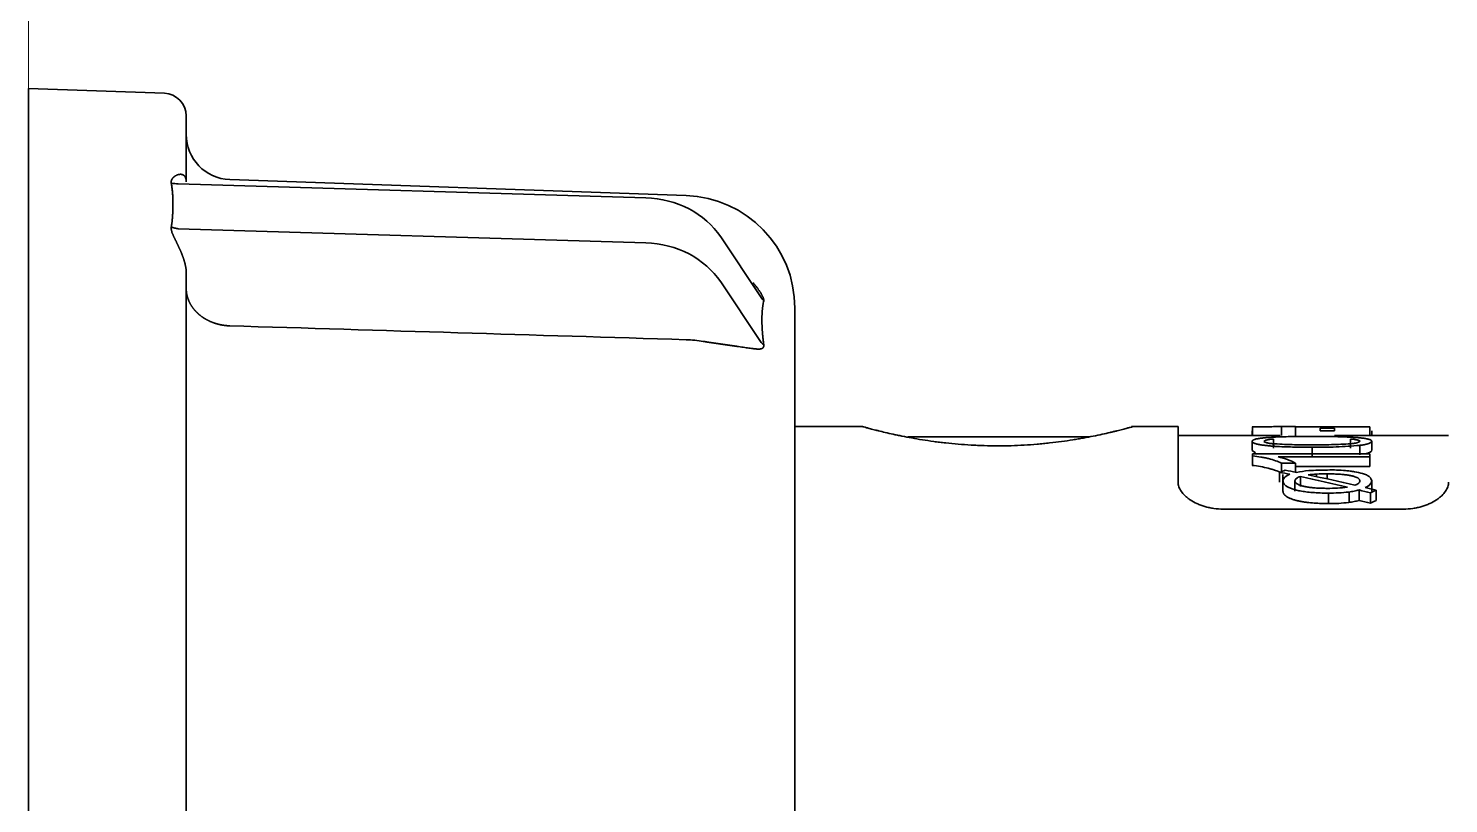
# Model space of a CAD drawing. Extents: x 6569 to 10251, y -294 to 3435.
# Drawn here: x 9252.76 to 9284.26, y 1294.61 to 1311.81 of the extents above; entities that cross this region are included whole.
import ezdxf

# ---------------------------------------------------------------- set-up
doc = ezdxf.new("R2010")
doc.units = 0
doc.header["$LTSCALE"] = 5
doc.layers.get('0').update_dxf_attribs({"linetype": 'CONTINUOUS', "lineweight": 0})
doc.layers.add('1', color=7, linetype='CONTINUOUS', true_color=0xffffff)

msp = doc.modelspace()

# ---------------------------------------------------------------- linework, layer by layer
at = {"color": 4}
msp.add_line((9252.764, 1242.226), (9252.764, 1342.226), dxfattribs=at)
at = {"layer": '1', "color": 7, "linetype": 'Continuous', "lineweight": 35}
for p, q in [((9252.764, 1310.476), (9252.764, 1273.976)), ((9255.782, 1310.371), (9252.764, 1310.476)), ((9256.264, 1309.871), (9256.264, 1308.409)), ((9266.456, 1308.052), (9256.086, 1308.366)), ((9267.352, 1308.104), (9257.229, 1308.457)), ((9256.086, 1307.366), (9266.456, 1307.052)), ((9268.119, 1307.187), (9269.002, 1305.862)), ((9256.264, 1306.409), (9256.264, 1294.226)), ((9269.002, 1304.862), (9268.119, 1306.187)), ((9269.764, 1278.847), (9269.764, 1305.606)), ((9271.264, 1302.976), (9269.764, 1302.976)), ((9278.264, 1302.976), (9277.23, 1302.976)), ((9278.264, 1301.743), (9278.264, 1302.976)), ((9279.907, 1302.776), (9279.907, 1302.882)), ((9279.917, 1302.969), (9279.917, 1302.769)), ((9280.558, 1302.976), (9280.525, 1302.976)), ((9280.558, 1302.976), (9280.868, 1302.976)), ((9280.558, 1302.776), (9280.558, 1302.976)), ((9280.868, 1302.976), (9280.868, 1302.776)), ((9280.868, 1302.971), (9282.517, 1302.971)), ((9281.415, 1302.881), (9281.415, 1302.94)), ((9281.736, 1302.94), (9281.415, 1302.94)), ((9281.415, 1302.881), (9281.736, 1302.881)), ((9281.736, 1302.94), (9281.736, 1302.881)), ((9282.517, 1302.776), (9282.517, 1302.971)), ((9282.56, 1302.776), (9282.56, 1302.881)), ((9272.267, 1302.746), (9272.365, 1302.746)), ((9272.365, 1302.746), (9272.532, 1302.746)), ((9273.594, 1302.746), (9272.532, 1302.746)), ((9273.594, 1302.746), (9273.63, 1302.746)), ((9273.635, 1302.746), (9273.801, 1302.746)), ((9274.046, 1302.746), (9273.801, 1302.746)), ((9274.173, 1302.746), (9274.046, 1302.746)), ((9276.291, 1302.746), (9274.173, 1302.746)), ((9274.63, 1302.746), (9274.766, 1302.746)), ((9280.528, 1302.776), (9278.264, 1302.776)), ((9279.907, 1302.444), (9279.907, 1302.65)), ((9284.264, 1302.776), (9281.736, 1302.776)), ((9282.56, 1302.444), (9282.56, 1302.65)), ((9282.56, 1302.65), (9282.56, 1302.65)), ((9279.907, 1302.444), (9279.981, 1302.392)), ((9279.917, 1302.327), (9279.917, 1302.369)), ((9282.517, 1302.369), (9279.917, 1302.369)), ((9279.917, 1302.327), (9279.917, 1302.115)), ((9280.484, 1302.305), (9282.517, 1302.305)), ((9282.517, 1302.369), (9282.517, 1302.305)), ((9282.517, 1302.091), (9282.517, 1302.305)), ((9280.517, 1301.743), (9280.517, 1301.964)), ((9280.558, 1301.979), (9280.558, 1302.164)), ((9280.558, 1302.164), (9280.868, 1302.164)), ((9280.591, 1301.913), (9280.591, 1301.544)), ((9280.868, 1302.164), (9280.868, 1301.963)), ((9282.517, 1302.091), (9280.868, 1302.091)), ((9281.336, 1301.867), (9281.336, 1301.922)), ((9281.573, 1301.815), (9281.573, 1301.927)), ((9280.854, 1301.547), (9280.854, 1301.773)), ((9280.978, 1301.645), (9280.978, 1301.869)), ((9282.559, 1301.546), (9282.559, 1301.771)), ((9282.062, 1301.292), (9282.062, 1301.524)), ((9282.281, 1301.34), (9282.281, 1301.57)), ((9282.529, 1301.276), (9282.529, 1301.509)), ((9282.656, 1301.333), (9282.656, 1301.564)), ((9283.264, 1301.146), (9279.264, 1301.146))]:
    msp.add_line(p, q, dxfattribs=at)
for centre, radius, start, end in [((9255.764, 1309.871), 0.5, 0, 88), ((9257.264, 1309.457), 1, 180, 268), ((9267.264, 1305.606), 2.5, 0, 88)]:
    msp.add_arc(centre, radius, start, end, dxfattribs=at)
for centre, major_axis, ratio, start_param, end_param in [((9266.387, 1306.321), (-2, 0), 0.866025, 3.665191, 4.677482), ((9266.387, 1305.321), (-2, 0), 0.866025, 3.665191, 4.677482), ((9269.435, 1306.078), (0.483, -0.129), 0.931738, 3.900953, 4.142077), ((9269.435, 1305.078), (-0.495, -0.073), 0.76974, 0.402396, 0.643528), ((9285.738, 1278.929), (0, -23.965), 0.789352, 3.414324, 3.421183), ((9271.507, 1248.536), (0, -54.318), 0.919971, 2.955665, 2.960294), ((9271.942, 1249.843), (0, -53.022), 0.916835, 2.956523, 2.961663), ((9270.301, 1292.226), (24.94, 0), 0.431034, 1.074081, 1.120698), ((9269.988, 1292.226), (24.862, 0), 0.432381, 1.065685, 1.112904), ((9272.758, 1253.737), (0, -49.025), 0.918752, 2.92005, 2.925498), ((9272.593, 1254.781), (0, -47.964), 0.918002, 2.913972, 2.919743), ((9272.693, 1256.178), (0, -46.354), 0.918002, 2.908335, 2.914314), ((9288.611, 1279.816), (0, -22.986), 0.8, 3.471375, 3.478674), ((9288.567, 1280.279), (0, -22.312), 0.8, 3.479125, 3.486665)]:
    msp.add_ellipse(centre, major_axis=major_axis, ratio=ratio, start_param=start_param, end_param=end_param, dxfattribs=at)
for points, knots in [([(9255.934, 1308.379), (9255.934, 1308.381), (9255.933, 1308.384), (9255.933, 1308.389), (9255.932, 1308.394), (9255.932, 1308.399), (9255.932, 1308.405), (9255.932, 1308.41), (9255.933, 1308.415), (9255.933, 1308.42), (9255.934, 1308.425), (9255.935, 1308.43), (9255.936, 1308.435), (9255.938, 1308.439), (9255.94, 1308.444), (9255.941, 1308.449), (9255.944, 1308.454), (9255.946, 1308.459), (9255.948, 1308.464), (9255.951, 1308.468), (9255.954, 1308.473), (9255.957, 1308.478), (9255.96, 1308.482), (9255.964, 1308.487), (9255.967, 1308.491), (9255.971, 1308.496), (9255.975, 1308.5), (9255.979, 1308.504), (9255.984, 1308.509), (9255.988, 1308.513), (9255.993, 1308.517), (9255.998, 1308.521), (9256.005, 1308.526), (9256.015, 1308.533), (9256.027, 1308.54), (9256.039, 1308.547), (9256.051, 1308.553), (9256.063, 1308.559), (9256.075, 1308.563), (9256.088, 1308.567), (9256.1, 1308.57), (9256.112, 1308.572), (9256.12, 1308.573), (9256.124, 1308.573)], [0, 0, 0, 0, 0.014415, 0.028974, 0.043684, 0.058552, 0.073582, 0.088781, 0.104153, 0.119705, 0.135442, 0.151367, 0.167487, 0.183805, 0.200326, 0.217054, 0.233993, 0.251147, 0.26852, 0.286115, 0.303937, 0.321987, 0.34027, 0.358788, 0.377544, 0.396541, 0.415783, 0.43527, 0.455006, 0.474994, 0.495235, 0.515732, 0.536486, 0.583905, 0.631062, 0.677966, 0.724625, 0.77105, 0.81725, 0.863235, 0.909015, 0.9546, 1, 1, 1, 1]), ([(9256.124, 1308.573), (9256.126, 1308.574), (9256.131, 1308.574), (9256.137, 1308.574), (9256.144, 1308.574), (9256.15, 1308.573), (9256.156, 1308.573), (9256.162, 1308.572), (9256.168, 1308.57), (9256.174, 1308.569), (9256.179, 1308.567), (9256.185, 1308.565), (9256.19, 1308.563), (9256.195, 1308.561), (9256.2, 1308.558), (9256.204, 1308.555), (9256.209, 1308.552), (9256.213, 1308.548), (9256.217, 1308.545), (9256.221, 1308.541), (9256.225, 1308.537), (9256.229, 1308.533), (9256.232, 1308.528), (9256.235, 1308.524), (9256.238, 1308.519), (9256.241, 1308.514), (9256.244, 1308.508), (9256.247, 1308.503), (9256.249, 1308.497), (9256.251, 1308.492), (9256.253, 1308.486), (9256.255, 1308.48), (9256.257, 1308.473), (9256.259, 1308.467), (9256.26, 1308.46), (9256.261, 1308.454), (9256.262, 1308.447), (9256.263, 1308.44), (9256.263, 1308.433), (9256.264, 1308.425), (9256.264, 1308.418), (9256.264, 1308.413), (9256.264, 1308.41)], [0, 0, 0, 0, 0.035017, 0.069445, 0.103286, 0.136544, 0.169222, 0.201326, 0.232858, 0.263824, 0.294227, 0.324074, 0.353368, 0.382116, 0.410323, 0.437995, 0.465138, 0.49176, 0.517866, 0.543465, 0.568565, 0.593173, 0.617299, 0.640952, 0.664141, 0.686877, 0.70917, 0.731033, 0.752477, 0.773516, 0.794162, 0.81443, 0.834335, 0.853892, 0.873119, 0.892032, 0.91065, 0.928992, 0.947077, 0.964925, 0.982559, 1, 1, 1, 1]), ([(9255.934, 1307.404), (9255.935, 1307.412), (9255.938, 1307.428), (9255.941, 1307.453), (9255.945, 1307.477), (9255.948, 1307.502), (9255.951, 1307.527), (9255.954, 1307.552), (9255.956, 1307.578), (9255.958, 1307.603), (9255.961, 1307.629), (9255.962, 1307.656), (9255.964, 1307.682), (9255.966, 1307.709), (9255.967, 1307.736), (9255.968, 1307.763), (9255.969, 1307.79), (9255.97, 1307.818), (9255.97, 1307.845), (9255.97, 1307.873), (9255.971, 1307.908), (9255.97, 1307.95), (9255.969, 1307.997), (9255.968, 1308.043), (9255.966, 1308.089), (9255.963, 1308.133), (9255.96, 1308.176), (9255.956, 1308.219), (9255.951, 1308.26), (9255.946, 1308.301), (9255.941, 1308.34), (9255.936, 1308.366), (9255.934, 1308.379)], [0, 0, 0, 0, 0.023767, 0.047814, 0.07214, 0.096747, 0.121635, 0.146805, 0.172259, 0.197996, 0.224017, 0.250323, 0.276914, 0.303792, 0.330957, 0.358409, 0.38615, 0.414179, 0.442497, 0.471106, 0.500005, 0.549734, 0.598599, 0.646602, 0.693746, 0.740035, 0.785472, 0.83006, 0.873803, 0.916705, 0.958769, 1, 1, 1, 1]), ([(9256.124, 1306.909), (9256.122, 1306.914), (9256.117, 1306.924), (9256.111, 1306.938), (9256.104, 1306.953), (9256.097, 1306.968), (9256.09, 1306.982), (9256.083, 1306.997), (9256.077, 1307.011), (9256.07, 1307.025), (9256.063, 1307.039), (9256.056, 1307.053), (9256.049, 1307.067), (9256.043, 1307.081), (9256.036, 1307.095), (9256.029, 1307.108), (9256.023, 1307.122), (9256.016, 1307.135), (9256.009, 1307.149), (9256.002, 1307.164), (9255.993, 1307.182), (9255.984, 1307.201), (9255.976, 1307.219), (9255.968, 1307.237), (9255.961, 1307.254), (9255.955, 1307.27), (9255.949, 1307.286), (9255.945, 1307.302), (9255.941, 1307.316), (9255.937, 1307.33), (9255.935, 1307.344), (9255.933, 1307.357), (9255.932, 1307.37), (9255.932, 1307.382), (9255.932, 1307.393), (9255.933, 1307.401), (9255.934, 1307.404)], [0, 0, 0, 0, 0.025197, 0.05045, 0.075761, 0.101132, 0.126564, 0.15206, 0.17762, 0.203247, 0.228942, 0.254707, 0.280543, 0.306453, 0.332438, 0.3585, 0.384639, 0.410859, 0.437159, 0.463543, 0.503515, 0.542527, 0.580596, 0.617739, 0.653975, 0.689325, 0.72381, 0.757456, 0.790288, 0.822334, 0.853626, 0.884195, 0.914078, 0.943312, 0.971939, 1, 1, 1, 1]), ([(9256.264, 1306.41), (9256.264, 1306.413), (9256.264, 1306.417), (9256.264, 1306.424), (9256.264, 1306.431), (9256.263, 1306.439), (9256.263, 1306.446), (9256.262, 1306.454), (9256.262, 1306.461), (9256.261, 1306.469), (9256.26, 1306.477), (9256.259, 1306.485), (9256.258, 1306.494), (9256.256, 1306.502), (9256.255, 1306.51), (9256.253, 1306.519), (9256.252, 1306.528), (9256.25, 1306.536), (9256.248, 1306.545), (9256.246, 1306.554), (9256.244, 1306.564), (9256.242, 1306.573), (9256.24, 1306.582), (9256.238, 1306.592), (9256.235, 1306.601), (9256.233, 1306.611), (9256.23, 1306.621), (9256.227, 1306.631), (9256.224, 1306.641), (9256.221, 1306.651), (9256.218, 1306.661), (9256.215, 1306.672), (9256.212, 1306.682), (9256.208, 1306.693), (9256.205, 1306.703), (9256.201, 1306.714), (9256.197, 1306.725), (9256.194, 1306.736), (9256.19, 1306.747), (9256.186, 1306.758), (9256.181, 1306.769), (9256.177, 1306.78), (9256.173, 1306.791), (9256.168, 1306.803), (9256.164, 1306.814), (9256.159, 1306.826), (9256.154, 1306.837), (9256.15, 1306.849), (9256.145, 1306.861), (9256.14, 1306.873), (9256.135, 1306.885), (9256.129, 1306.897), (9256.126, 1306.905), (9256.124, 1306.909)], [0, 0, 0, 0, 0.013665, 0.027445, 0.041351, 0.055395, 0.069585, 0.083932, 0.098446, 0.113136, 0.12801, 0.143078, 0.158348, 0.173827, 0.189524, 0.205447, 0.221601, 0.237996, 0.254636, 0.271528, 0.288678, 0.306093, 0.323778, 0.341738, 0.359979, 0.378504, 0.39732, 0.416431, 0.43584, 0.455552, 0.475572, 0.495902, 0.516547, 0.53751, 0.558795, 0.580404, 0.602341, 0.624609, 0.64721, 0.670147, 0.693424, 0.717042, 0.741003, 0.765311, 0.789967, 0.814974, 0.840334, 0.866048, 0.892118, 0.918547, 0.945336, 0.972486, 1, 1, 1, 1]), ([(9257.229, 1305.212), (9257.227, 1305.212), (9257.221, 1305.212), (9257.213, 1305.213), (9257.205, 1305.213), (9257.197, 1305.213), (9257.189, 1305.214), (9257.181, 1305.214), (9257.172, 1305.215), (9257.164, 1305.216), (9257.156, 1305.216), (9257.147, 1305.217), (9257.139, 1305.218), (9257.13, 1305.219), (9257.122, 1305.22), (9257.113, 1305.221), (9257.104, 1305.222), (9257.096, 1305.224), (9257.087, 1305.225), (9257.078, 1305.226), (9257.069, 1305.228), (9257.06, 1305.229), (9257.051, 1305.231), (9257.043, 1305.233), (9257.034, 1305.234), (9257.025, 1305.236), (9257.015, 1305.238), (9257.006, 1305.24), (9256.997, 1305.242), (9256.988, 1305.244), (9256.979, 1305.247), (9256.97, 1305.249), (9256.961, 1305.251), (9256.951, 1305.254), (9256.942, 1305.257), (9256.933, 1305.259), (9256.923, 1305.262), (9256.914, 1305.265), (9256.905, 1305.268), (9256.895, 1305.271), (9256.886, 1305.274), (9256.877, 1305.277), (9256.867, 1305.281), (9256.858, 1305.284), (9256.848, 1305.288), (9256.839, 1305.292), (9256.83, 1305.295), (9256.82, 1305.299), (9256.811, 1305.303), (9256.801, 1305.307), (9256.792, 1305.311), (9256.782, 1305.316), (9256.773, 1305.32), (9256.764, 1305.325), (9256.754, 1305.329), (9256.745, 1305.334), (9256.735, 1305.339), (9256.726, 1305.344), (9256.717, 1305.349), (9256.708, 1305.354), (9256.698, 1305.359), (9256.689, 1305.365), (9256.68, 1305.37), (9256.671, 1305.376), (9256.661, 1305.381), (9256.652, 1305.387), (9256.643, 1305.393), (9256.634, 1305.399), (9256.625, 1305.405), (9256.616, 1305.412), (9256.607, 1305.418), (9256.598, 1305.425), (9256.59, 1305.431), (9256.581, 1305.438), (9256.572, 1305.445), (9256.563, 1305.452), (9256.555, 1305.459), (9256.546, 1305.466), (9256.538, 1305.474), (9256.529, 1305.481), (9256.521, 1305.489), (9256.513, 1305.497), (9256.505, 1305.505), (9256.497, 1305.512), (9256.489, 1305.521), (9256.481, 1305.529), (9256.473, 1305.537), (9256.465, 1305.546), (9256.458, 1305.554), (9256.45, 1305.563), (9256.443, 1305.572), (9256.435, 1305.58), (9256.428, 1305.589), (9256.421, 1305.599), (9256.414, 1305.608), (9256.407, 1305.617), (9256.401, 1305.627), (9256.394, 1305.636), (9256.387, 1305.646), (9256.381, 1305.656), (9256.375, 1305.666), (9256.369, 1305.676), (9256.363, 1305.686), (9256.357, 1305.696), (9256.351, 1305.707), (9256.346, 1305.717), (9256.341, 1305.728), (9256.335, 1305.738), (9256.33, 1305.749), (9256.325, 1305.76), (9256.321, 1305.771), (9256.316, 1305.782), (9256.312, 1305.793), (9256.307, 1305.805), (9256.303, 1305.816), (9256.3, 1305.828), (9256.296, 1305.839), (9256.292, 1305.851), (9256.289, 1305.862), (9256.286, 1305.874), (9256.283, 1305.886), (9256.28, 1305.898), (9256.278, 1305.91), (9256.276, 1305.922), (9256.273, 1305.935), (9256.272, 1305.947), (9256.27, 1305.959), (9256.268, 1305.972), (9256.267, 1305.984), (9256.266, 1305.997), (9256.265, 1306.009), (9256.265, 1306.022), (9256.264, 1306.035), (9256.264, 1306.043), (9256.264, 1306.048)], [0, 0, 0, 0, 0.005202, 0.01044, 0.015714, 0.021025, 0.026371, 0.031754, 0.037173, 0.042628, 0.048119, 0.053646, 0.05921, 0.06481, 0.070446, 0.076118, 0.081826, 0.087571, 0.093352, 0.099169, 0.105022, 0.110911, 0.116837, 0.122798, 0.128796, 0.134831, 0.140901, 0.147008, 0.15315, 0.159329, 0.165545, 0.171796, 0.178084, 0.184408, 0.190768, 0.197164, 0.203597, 0.210066, 0.216571, 0.223112, 0.22969, 0.236304, 0.242954, 0.24964, 0.256363, 0.263122, 0.269917, 0.276748, 0.283615, 0.290519, 0.297459, 0.304436, 0.311448, 0.318497, 0.325582, 0.332703, 0.339861, 0.347055, 0.354285, 0.361551, 0.368854, 0.376193, 0.383568, 0.39098, 0.398428, 0.405912, 0.413432, 0.420988, 0.428581, 0.43621, 0.443876, 0.451578, 0.459316, 0.46709, 0.474901, 0.482747, 0.490631, 0.49855, 0.506506, 0.514498, 0.522526, 0.530591, 0.538692, 0.546829, 0.555002, 0.563212, 0.571458, 0.579741, 0.58806, 0.596415, 0.604806, 0.613234, 0.621698, 0.630198, 0.638734, 0.647307, 0.655917, 0.664562, 0.673244, 0.681962, 0.690717, 0.699507, 0.708335, 0.717198, 0.726098, 0.735034, 0.744006, 0.753015, 0.76206, 0.771142, 0.78026, 0.789414, 0.798604, 0.807831, 0.817094, 0.826394, 0.835729, 0.845102, 0.85451, 0.863955, 0.873436, 0.882954, 0.892508, 0.902098, 0.911724, 0.921387, 0.931087, 0.940822, 0.950594, 0.960403, 0.970248, 0.980129, 0.990046, 1, 1, 1, 1]), ([(9268.834, 1306.169), (9268.834, 1306.169), (9268.841, 1306.161), (9268.854, 1306.146), (9268.873, 1306.124), (9268.891, 1306.103), (9268.908, 1306.082), (9268.925, 1306.061), (9268.94, 1306.041), (9268.954, 1306.021), (9268.968, 1306.002), (9268.981, 1305.984), (9268.992, 1305.966), (9269.003, 1305.949), (9269.014, 1305.932), (9269.023, 1305.916), (9269.031, 1305.901), (9269.039, 1305.886), (9269.046, 1305.872), (9269.053, 1305.858), (9269.058, 1305.846), (9269.061, 1305.838), (9269.063, 1305.834)], [0, 0, 0, 0, 0.000017, 0.067869, 0.133823, 0.197902, 0.260133, 0.320546, 0.37917, 0.436042, 0.491199, 0.544681, 0.596536, 0.646812, 0.695565, 0.742854, 0.788746, 0.833312, 0.876631, 0.918789, 0.959879, 1, 1, 1, 1]), ([(9269.063, 1305.713), (9269.062, 1305.709), (9269.06, 1305.699), (9269.058, 1305.685), (9269.056, 1305.67), (9269.054, 1305.656), (9269.052, 1305.641), (9269.05, 1305.626), (9269.048, 1305.611), (9269.046, 1305.595), (9269.045, 1305.579), (9269.043, 1305.564), (9269.042, 1305.548), (9269.04, 1305.532), (9269.039, 1305.515), (9269.038, 1305.499), (9269.037, 1305.482), (9269.037, 1305.465), (9269.036, 1305.448), (9269.035, 1305.431), (9269.035, 1305.414), (9269.034, 1305.396), (9269.034, 1305.378), (9269.034, 1305.361), (9269.034, 1305.342), (9269.034, 1305.324), (9269.034, 1305.306), (9269.034, 1305.287), (9269.035, 1305.269), (9269.035, 1305.25), (9269.036, 1305.231), (9269.037, 1305.211), (9269.037, 1305.192), (9269.038, 1305.172), (9269.039, 1305.153), (9269.04, 1305.133), (9269.042, 1305.113), (9269.043, 1305.092), (9269.045, 1305.072), (9269.046, 1305.051), (9269.048, 1305.031), (9269.05, 1305.01), (9269.052, 1304.989), (9269.054, 1304.968), (9269.056, 1304.946), (9269.058, 1304.925), (9269.06, 1304.903), (9269.062, 1304.888), (9269.063, 1304.881)], [0, 0, 0, 0, 0.021779, 0.043552, 0.06532, 0.087084, 0.108843, 0.130598, 0.152348, 0.174095, 0.195839, 0.217578, 0.239315, 0.261049, 0.28278, 0.304509, 0.326236, 0.347961, 0.369684, 0.391405, 0.413126, 0.434845, 0.456564, 0.478282, 0.5, 0.521718, 0.543437, 0.565155, 0.586875, 0.608595, 0.630317, 0.65204, 0.673765, 0.695491, 0.71722, 0.738951, 0.760685, 0.782422, 0.804162, 0.825905, 0.847652, 0.869403, 0.891157, 0.912916, 0.93468, 0.956448, 0.978221, 1, 1, 1, 1]), ([(9269.063, 1305.834), (9269.063, 1305.832), (9269.065, 1305.828), (9269.067, 1305.822), (9269.069, 1305.816), (9269.07, 1305.811), (9269.071, 1305.806), (9269.072, 1305.801), (9269.073, 1305.796), (9269.074, 1305.792), (9269.074, 1305.787), (9269.075, 1305.783), (9269.075, 1305.779), (9269.075, 1305.775), (9269.074, 1305.772), (9269.074, 1305.77), (9269.074, 1305.769)], [0, 0, 0, 0, 0.075792, 0.15062, 0.22455, 0.297652, 0.369999, 0.441664, 0.512725, 0.58326, 0.653348, 0.723072, 0.792515, 0.861761, 0.930894, 1, 1, 1, 1]), ([(9269.063, 1304.731), (9269.062, 1304.73), (9269.06, 1304.728), (9269.058, 1304.725), (9269.055, 1304.722), (9269.052, 1304.719), (9269.049, 1304.717), (9269.046, 1304.715), (9269.043, 1304.713), (9269.039, 1304.711), (9269.035, 1304.709), (9269.031, 1304.707), (9269.026, 1304.705), (9269.022, 1304.704), (9269.017, 1304.702), (9269.012, 1304.701), (9269.007, 1304.7), (9269.002, 1304.699), (9268.996, 1304.698), (9268.985, 1304.697), (9268.966, 1304.695), (9268.939, 1304.696), (9268.908, 1304.698), (9268.873, 1304.701), (9268.829, 1304.706), (9268.777, 1304.713), (9268.717, 1304.722), (9268.653, 1304.731), (9268.587, 1304.741), (9268.529, 1304.749), (9268.483, 1304.756), (9268.45, 1304.761), (9268.416, 1304.766), (9268.382, 1304.77), (9268.348, 1304.775), (9268.314, 1304.78), (9268.28, 1304.785), (9268.246, 1304.789), (9268.212, 1304.794), (9268.178, 1304.799), (9268.143, 1304.804), (9268.109, 1304.809), (9268.075, 1304.814), (9268.04, 1304.819), (9268.006, 1304.824), (9267.972, 1304.829), (9267.938, 1304.834), (9267.903, 1304.839), (9267.869, 1304.844), (9267.835, 1304.85), (9267.801, 1304.855), (9267.767, 1304.861), (9267.745, 1304.865), (9267.733, 1304.866)], [0, 0, 0, 0, 0.005233, 0.010545, 0.015937, 0.021415, 0.02698, 0.032638, 0.03839, 0.044241, 0.050192, 0.056246, 0.062406, 0.068674, 0.075053, 0.081545, 0.088151, 0.094875, 0.101717, 0.108679, 0.13517, 0.163725, 0.194426, 0.227341, 0.262525, 0.311858, 0.361478, 0.411445, 0.46182, 0.512664, 0.536354, 0.559769, 0.582914, 0.605794, 0.628415, 0.650784, 0.672906, 0.69479, 0.716442, 0.73787, 0.759081, 0.780083, 0.800886, 0.821497, 0.841927, 0.862184, 0.882278, 0.902219, 0.922017, 0.941684, 0.961229, 0.980664, 1, 1, 1, 1]), ([(9269.074, 1304.791), (9269.074, 1304.789), (9269.074, 1304.786), (9269.075, 1304.781), (9269.075, 1304.776), (9269.075, 1304.772), (9269.075, 1304.767), (9269.074, 1304.763), (9269.074, 1304.759), (9269.073, 1304.755), (9269.072, 1304.751), (9269.071, 1304.747), (9269.07, 1304.744), (9269.068, 1304.74), (9269.067, 1304.737), (9269.065, 1304.734), (9269.063, 1304.732), (9269.063, 1304.731)], [0, 0, 0, 0, 0.064505, 0.129028, 0.193639, 0.258405, 0.323397, 0.38868, 0.454323, 0.520391, 0.586948, 0.654059, 0.721784, 0.790183, 0.859315, 0.929236, 1, 1, 1, 1]), ([(9271.264, 1302.976), (9271.264, 1302.976), (9271.269, 1302.975), (9271.288, 1302.97), (9271.303, 1302.966), (9271.341, 1302.955), (9271.388, 1302.942), (9271.454, 1302.925), (9271.511, 1302.91), (9271.531, 1302.905), (9271.573, 1302.894), (9271.595, 1302.888), (9271.665, 1302.871), (9271.765, 1302.847), (9271.881, 1302.82), (9271.974, 1302.8), (9272.006, 1302.793), (9272.056, 1302.783), (9272.073, 1302.779), (9272.106, 1302.772), (9272.192, 1302.755), (9272.355, 1302.723), (9272.589, 1302.683), (9272.757, 1302.658), (9272.865, 1302.643), (9272.887, 1302.64), (9272.931, 1302.635), (9272.998, 1302.626), (9273.065, 1302.618), (9273.201, 1302.603), (9273.385, 1302.585), (9273.575, 1302.572), (9273.72, 1302.563), (9273.769, 1302.561), (9273.867, 1302.557), (9273.916, 1302.555), (9274.065, 1302.55), (9274.164, 1302.549), (9274.264, 1302.549)], [0, 0, 0, 0, 0.06149, 0.06149, 0.124057, 0.124057, 0.186625, 0.249192, 0.249192, 0.280476, 0.280476, 0.311759, 0.311759, 0.374327, 0.436894, 0.436894, 0.468178, 0.468178, 0.483819, 0.483819, 0.499461, 0.562029, 0.624596, 0.687163, 0.687163, 0.702805, 0.702805, 0.718447, 0.749731, 0.749731, 0.812298, 0.874865, 0.874865, 0.906149, 0.906149, 0.937433, 0.937433, 1, 1, 1, 1]), ([(9274.264, 1302.549), (9274.363, 1302.549), (9274.462, 1302.55), (9274.658, 1302.556), (9274.852, 1302.564), (9275.042, 1302.578), (9275.16, 1302.588), (9275.184, 1302.59), (9275.231, 1302.594), (9275.254, 1302.596), (9275.324, 1302.603), (9275.37, 1302.608), (9275.506, 1302.623), (9275.682, 1302.645), (9275.85, 1302.67), (9275.971, 1302.689), (9276.012, 1302.696), (9276.071, 1302.706), (9276.09, 1302.709), (9276.129, 1302.716), (9276.225, 1302.733), (9276.388, 1302.764), (9276.584, 1302.806), (9276.701, 1302.832), (9276.769, 1302.849), (9276.783, 1302.852), (9276.809, 1302.858), (9276.848, 1302.867), (9276.884, 1302.876), (9276.954, 1302.893), (9277.037, 1302.915), (9277.104, 1302.932), (9277.147, 1302.944), (9277.16, 1302.948), (9277.179, 1302.953), (9277.184, 1302.954), (9277.195, 1302.957), (9277.221, 1302.964), (9277.254, 1302.973), (9277.264, 1302.976), (9277.264, 1302.976), (9277.264, 1302.976), (9277.264, 1302.976)], [0, 0, 0, 0, 0.062481, 0.062481, 0.124962, 0.187443, 0.187443, 0.203063, 0.203063, 0.218684, 0.218684, 0.249924, 0.249924, 0.312405, 0.374886, 0.374886, 0.406127, 0.406127, 0.421747, 0.421747, 0.437367, 0.499848, 0.562329, 0.62481, 0.62481, 0.64043, 0.64043, 0.656051, 0.687291, 0.687291, 0.749772, 0.812253, 0.812253, 0.843494, 0.843494, 0.859114, 0.859114, 0.874734, 0.937215, 0.999696, 0.999696, 1, 1, 1, 1]), ([(9280.558, 1302.976), (9280.515, 1302.976), (9280.469, 1302.976), (9280.371, 1302.975), (9280.319, 1302.974), (9280.25, 1302.973), (9280.236, 1302.973), (9280.208, 1302.973), (9280.194, 1302.973), (9280.15, 1302.972), (9280.121, 1302.972), (9280.032, 1302.97), (9279.97, 1302.97), (9279.907, 1302.969)], [0, 0, 0, 0, 0.25, 0.25, 0.5, 0.5, 0.5625, 0.5625, 0.625, 0.625, 0.75, 0.75, 1, 1, 1, 1]), ([(9281.235, 1302.758), (9281.171, 1302.758), (9281.107, 1302.758), (9280.979, 1302.757), (9280.916, 1302.757), (9280.788, 1302.755), (9280.725, 1302.754), (9280.598, 1302.751), (9280.535, 1302.749), (9280.41, 1302.744), (9280.349, 1302.741), (9280.258, 1302.734), (9280.228, 1302.732), (9280.169, 1302.726), (9280.14, 1302.723), (9280.098, 1302.718), (9280.084, 1302.716), (9280.058, 1302.712), (9280.045, 1302.71), (9280.008, 1302.704), (9279.985, 1302.699), (9279.961, 1302.691), (9279.956, 1302.69), (9279.948, 1302.687), (9279.936, 1302.682), (9279.927, 1302.677), (9279.919, 1302.671), (9279.917, 1302.669), (9279.913, 1302.665), (9279.909, 1302.66), (9279.907, 1302.654), (9279.907, 1302.65)], [0, 0, 0, 0, 0.125, 0.125, 0.25, 0.25, 0.375, 0.375, 0.5, 0.5, 0.625, 0.625, 0.6875, 0.6875, 0.75, 0.75, 0.78125, 0.78125, 0.8125, 0.8125, 0.875, 0.875, 0.890625, 0.890625, 0.90625, 0.9375, 0.9375, 0.953125, 0.953125, 0.96875, 1, 1, 1, 1]), ([(9281.235, 1302.518), (9281.17, 1302.518), (9281.106, 1302.519), (9280.979, 1302.52), (9280.915, 1302.521), (9280.787, 1302.523), (9280.723, 1302.525), (9280.596, 1302.529), (9280.533, 1302.532), (9280.439, 1302.537), (9280.408, 1302.539), (9280.346, 1302.544), (9280.315, 1302.546), (9280.27, 1302.551), (9280.255, 1302.552), (9280.224, 1302.555), (9280.209, 1302.557), (9280.165, 1302.562), (9280.137, 1302.566), (9280.095, 1302.573), (9280.081, 1302.575), (9280.055, 1302.58), (9280.03, 1302.586), (9280.007, 1302.591), (9279.99, 1302.596), (9279.985, 1302.598), (9279.975, 1302.601), (9279.97, 1302.603), (9279.956, 1302.608), (9279.947, 1302.611), (9279.936, 1302.617), (9279.933, 1302.619), (9279.927, 1302.622), (9279.924, 1302.624), (9279.912, 1302.634), (9279.907, 1302.642), (9279.907, 1302.65)], [0, 0, 0, 0, 0.125, 0.125, 0.25, 0.25, 0.375, 0.375, 0.5, 0.5, 0.5625, 0.5625, 0.625, 0.625, 0.65625, 0.65625, 0.6875, 0.6875, 0.75, 0.75, 0.78125, 0.78125, 0.8125, 0.84375, 0.84375, 0.859375, 0.859375, 0.875, 0.875, 0.90625, 0.90625, 0.921875, 0.921875, 0.9375, 0.9375, 1, 1, 1, 1]), ([(9280.381, 1302.7), (9280.355, 1302.699), (9280.33, 1302.697), (9280.296, 1302.692), (9280.284, 1302.69), (9280.263, 1302.687), (9280.253, 1302.685), (9280.239, 1302.681), (9280.235, 1302.68), (9280.226, 1302.678), (9280.222, 1302.677), (9280.21, 1302.673), (9280.196, 1302.668), (9280.185, 1302.662), (9280.175, 1302.656), (9280.171, 1302.653), (9280.168, 1302.65)], [0, 0, 0, 0, 0.25, 0.25, 0.375, 0.375, 0.5, 0.5, 0.5625, 0.5625, 0.625, 0.625, 0.75, 0.875, 0.875, 1, 1, 1, 1]), ([(9280.168, 1302.649), (9280.173, 1302.643), (9280.181, 1302.638), (9280.197, 1302.629), (9280.203, 1302.627), (9280.217, 1302.622), (9280.232, 1302.617), (9280.25, 1302.612), (9280.269, 1302.608), (9280.279, 1302.606), (9280.3, 1302.603), (9280.31, 1302.602), (9280.333, 1302.599), (9280.344, 1302.598), (9280.356, 1302.597)], [0, 0, 0, 0, 0.25, 0.25, 0.375, 0.375, 0.5, 0.625, 0.625, 0.75, 0.75, 0.875, 0.875, 1, 1, 1, 1]), ([(9281.235, 1302.758), (9281.299, 1302.758), (9281.363, 1302.758), (9281.491, 1302.757), (9281.555, 1302.757), (9281.683, 1302.755), (9281.747, 1302.754), (9281.874, 1302.751), (9281.938, 1302.749), (9282.032, 1302.745), (9282.063, 1302.743), (9282.125, 1302.74), (9282.156, 1302.738), (9282.217, 1302.734), (9282.247, 1302.732), (9282.306, 1302.726), (9282.335, 1302.723), (9282.376, 1302.718), (9282.39, 1302.716), (9282.416, 1302.712), (9282.428, 1302.71), (9282.453, 1302.705), (9282.464, 1302.702), (9282.486, 1302.697), (9282.496, 1302.694), (9282.515, 1302.688), (9282.523, 1302.685), (9282.534, 1302.68), (9282.537, 1302.678), (9282.543, 1302.675), (9282.545, 1302.673), (9282.552, 1302.667), (9282.556, 1302.664), (9282.56, 1302.656), (9282.561, 1302.652), (9282.56, 1302.648)], [0, 0, 0, 0, 0.125, 0.125, 0.25, 0.25, 0.375, 0.375, 0.5, 0.5, 0.5625, 0.5625, 0.625, 0.625, 0.6875, 0.6875, 0.75, 0.75, 0.78125, 0.78125, 0.8125, 0.8125, 0.84375, 0.84375, 0.875, 0.875, 0.90625, 0.90625, 0.921875, 0.921875, 0.9375, 0.9375, 0.96875, 0.96875, 1, 1, 1, 1]), ([(9282.295, 1302.559), (9282.123, 1302.544), (9281.948, 1302.532), (9281.683, 1302.522), (9281.594, 1302.52), (9281.415, 1302.518), (9281.325, 1302.518), (9281.235, 1302.52)], [0, 0, 0, 0, 0.5, 0.5, 0.75, 0.75, 1, 1, 1, 1]), ([(9282.301, 1302.65), (9282.295, 1302.657), (9282.285, 1302.662), (9282.266, 1302.671), (9282.258, 1302.673), (9282.242, 1302.678), (9282.234, 1302.681), (9282.215, 1302.685), (9282.205, 1302.687), (9282.184, 1302.691), (9282.161, 1302.694), (9282.138, 1302.696), (9282.113, 1302.699), (9282.1, 1302.699), (9282.087, 1302.7)], [0, 0, 0, 0, 0.25, 0.25, 0.375, 0.375, 0.5, 0.5, 0.625, 0.625, 0.75, 0.875, 0.875, 1, 1, 1, 1]), ([(9282.088, 1302.595), (9282.114, 1302.597), (9282.139, 1302.599), (9282.173, 1302.605), (9282.185, 1302.606), (9282.206, 1302.611), (9282.216, 1302.613), (9282.229, 1302.617), (9282.234, 1302.618), (9282.243, 1302.62), (9282.247, 1302.622), (9282.259, 1302.626), (9282.273, 1302.631), (9282.284, 1302.637), (9282.294, 1302.644), (9282.298, 1302.647), (9282.301, 1302.65)], [0, 0, 0, 0, 0.25, 0.25, 0.375, 0.375, 0.5, 0.5, 0.5625, 0.5625, 0.625, 0.625, 0.75, 0.875, 0.875, 1, 1, 1, 1]), ([(9282.562, 1302.648), (9282.558, 1302.639), (9282.548, 1302.63), (9282.526, 1302.616), (9282.518, 1302.612), (9282.499, 1302.603), (9282.488, 1302.599), (9282.471, 1302.593), (9282.464, 1302.592), (9282.452, 1302.588), (9282.445, 1302.586), (9282.424, 1302.581), (9282.395, 1302.574), (9282.363, 1302.569), (9282.337, 1302.566), (9282.329, 1302.564), (9282.311, 1302.562), (9282.302, 1302.562), (9282.293, 1302.561)], [0, 0, 0, 0, 0.25, 0.25, 0.375, 0.375, 0.5, 0.5, 0.5625, 0.5625, 0.625, 0.625, 0.75, 0.875, 0.875, 0.9375, 0.9375, 1, 1, 1, 1]), ([(9280.558, 1302.164), (9280.517, 1302.184), (9280.472, 1302.202), (9280.377, 1302.236), (9280.326, 1302.251), (9280.245, 1302.272), (9280.217, 1302.278), (9280.159, 1302.29), (9280.13, 1302.296), (9280.042, 1302.311), (9279.98, 1302.32), (9279.917, 1302.327)], [0, 0, 0, 0, 0.25, 0.25, 0.5, 0.5, 0.625, 0.625, 0.75, 0.75, 1, 1, 1, 1]), ([(9280.483, 1302.305), (9280.56, 1302.287), (9280.63, 1302.267), (9280.726, 1302.232), (9280.757, 1302.219), (9280.8, 1302.199), (9280.814, 1302.193), (9280.842, 1302.179), (9280.855, 1302.172), (9280.868, 1302.164)], [0, 0, 0, 0, 0.5, 0.5, 0.75, 0.75, 0.875, 0.875, 1, 1, 1, 1]), ([(9282.406, 1302.369), (9282.409, 1302.37), (9282.413, 1302.371), (9282.424, 1302.373), (9282.431, 1302.375), (9282.452, 1302.38), (9282.464, 1302.384), (9282.482, 1302.39), (9282.488, 1302.392), (9282.498, 1302.396), (9282.503, 1302.398), (9282.518, 1302.405), (9282.535, 1302.414), (9282.547, 1302.423), (9282.556, 1302.432), (9282.56, 1302.437), (9282.562, 1302.442)], [0, 0, 0, 0, 0.043338, 0.043338, 0.130307, 0.130307, 0.304246, 0.304246, 0.391215, 0.391215, 0.478184, 0.478184, 0.652123, 0.826061, 0.826061, 1, 1, 1, 1]), ([(9279.907, 1302.115), (9279.971, 1302.108), (9280.033, 1302.099), (9280.153, 1302.078), (9280.211, 1302.066), (9280.293, 1302.045), (9280.321, 1302.037), (9280.373, 1302.021), (9280.398, 1302.013), (9280.471, 1301.987), (9280.516, 1301.968), (9280.558, 1301.948)], [0, 0, 0, 0, 0.25, 0.25, 0.5, 0.5, 0.625, 0.625, 0.75, 0.75, 1, 1, 1, 1]), ([(9280.59, 1301.772), (9280.592, 1301.786), (9280.597, 1301.8), (9280.608, 1301.82), (9280.613, 1301.827), (9280.623, 1301.84), (9280.629, 1301.847), (9280.649, 1301.865), (9280.664, 1301.877), (9280.692, 1301.893), (9280.701, 1301.899), (9280.722, 1301.909), (9280.733, 1301.913), (9280.745, 1301.918)], [0, 0, 0, 0, 0.25, 0.25, 0.375, 0.375, 0.5, 0.5, 0.75, 0.75, 0.875, 0.875, 1, 1, 1, 1]), ([(9281.577, 1302.013), (9281.646, 1302.015), (9281.714, 1302.015), (9281.848, 1302.01), (9281.915, 1302.006), (9282.014, 1301.996), (9282.047, 1301.992), (9282.112, 1301.984), (9282.144, 1301.979), (9282.239, 1301.963), (9282.3, 1301.95), (9282.359, 1301.936)], [0, 0, 0, 0, 0.25, 0.25, 0.5, 0.5, 0.625, 0.625, 0.75, 0.75, 1, 1, 1, 1]), ([(9282.358, 1301.935), (9282.389, 1301.926), (9282.416, 1301.916), (9282.447, 1301.902), (9282.453, 1301.899), (9282.464, 1301.892), (9282.469, 1301.889), (9282.485, 1301.879), (9282.504, 1301.866), (9282.519, 1301.851), (9282.529, 1301.84), (9282.532, 1301.836), (9282.538, 1301.828), (9282.54, 1301.824), (9282.552, 1301.805), (9282.558, 1301.788), (9282.559, 1301.772)], [0, 0, 0, 0, 0.25, 0.25, 0.3125, 0.3125, 0.375, 0.375, 0.5, 0.625, 0.625, 0.6875, 0.6875, 0.75, 0.75, 1, 1, 1, 1]), ([(9279.264, 1301.146), (9279.193, 1301.146), (9279.123, 1301.151), (9279.037, 1301.163), (9279.02, 1301.166), (9278.987, 1301.172), (9278.97, 1301.175), (9278.92, 1301.186), (9278.888, 1301.195), (9278.826, 1301.213), (9278.796, 1301.223), (9278.752, 1301.239), (9278.737, 1301.245), (9278.709, 1301.257), (9278.695, 1301.263), (9278.628, 1301.294), (9278.579, 1301.321), (9278.524, 1301.358), (9278.513, 1301.365), (9278.492, 1301.381), (9278.482, 1301.388), (9278.453, 1301.412), (9278.435, 1301.427), (9278.384, 1301.475), (9278.356, 1301.508), (9278.322, 1301.559), (9278.312, 1301.575), (9278.295, 1301.609), (9278.288, 1301.626), (9278.27, 1301.676), (9278.264, 1301.709), (9278.264, 1301.743)], [0, 0, 0, 0, 0.125, 0.125, 0.15625, 0.15625, 0.1875, 0.1875, 0.25, 0.25, 0.3125, 0.3125, 0.34375, 0.34375, 0.375, 0.375, 0.5, 0.5, 0.53125, 0.53125, 0.5625, 0.5625, 0.625, 0.625, 0.75, 0.75, 0.8125, 0.8125, 0.875, 0.875, 1, 1, 1, 1]), ([(9280.979, 1301.869), (9280.961, 1301.864), (9280.945, 1301.858), (9280.924, 1301.847), (9280.917, 1301.844), (9280.904, 1301.836), (9280.899, 1301.832), (9280.883, 1301.82), (9280.874, 1301.811), (9280.861, 1301.793), (9280.856, 1301.783), (9280.853, 1301.774)], [0, 0, 0, 0, 0.25, 0.25, 0.375, 0.375, 0.5, 0.5, 0.75, 0.75, 1, 1, 1, 1]), ([(9281.573, 1301.606), (9281.649, 1301.605), (9281.724, 1301.607), (9281.873, 1301.616), (9281.947, 1301.624), (9282.019, 1301.634)], [0, 0, 0, 0, 0.5, 0.5, 1, 1, 1, 1]), ([(9282.186, 1301.677), (9282.202, 1301.682), (9282.217, 1301.688), (9282.236, 1301.698), (9282.243, 1301.702), (9282.254, 1301.709), (9282.264, 1301.717), (9282.273, 1301.725), (9282.28, 1301.733), (9282.284, 1301.738), (9282.292, 1301.751), (9282.296, 1301.76), (9282.297, 1301.768)], [0, 0, 0, 0, 0.25, 0.25, 0.375, 0.375, 0.5, 0.625, 0.625, 0.75, 0.75, 1, 1, 1, 1]), ([(9282.559, 1301.772), (9282.558, 1301.758), (9282.554, 1301.744), (9282.544, 1301.724), (9282.54, 1301.717), (9282.531, 1301.704), (9282.526, 1301.697), (9282.508, 1301.678), (9282.493, 1301.665), (9282.467, 1301.648), (9282.458, 1301.642), (9282.438, 1301.632), (9282.427, 1301.626), (9282.416, 1301.622)], [0, 0, 0, 0, 0.25, 0.25, 0.375, 0.375, 0.5, 0.5, 0.75, 0.75, 0.875, 0.875, 1, 1, 1, 1]), ([(9283.264, 1301.146), (9283.336, 1301.146), (9283.406, 1301.151), (9283.491, 1301.163), (9283.508, 1301.166), (9283.542, 1301.172), (9283.559, 1301.175), (9283.609, 1301.186), (9283.641, 1301.195), (9283.703, 1301.213), (9283.733, 1301.223), (9283.777, 1301.239), (9283.791, 1301.245), (9283.82, 1301.257), (9283.834, 1301.263), (9283.901, 1301.294), (9283.95, 1301.321), (9284.005, 1301.358), (9284.016, 1301.365), (9284.037, 1301.381), (9284.047, 1301.388), (9284.076, 1301.412), (9284.094, 1301.427), (9284.144, 1301.475), (9284.172, 1301.508), (9284.207, 1301.559), (9284.217, 1301.575), (9284.234, 1301.609), (9284.241, 1301.626), (9284.258, 1301.676), (9284.264, 1301.709), (9284.264, 1301.743)], [0, 0, 0, 0, 0.125, 0.125, 0.15625, 0.15625, 0.1875, 0.1875, 0.25, 0.25, 0.3125, 0.3125, 0.34375, 0.34375, 0.375, 0.375, 0.5, 0.5, 0.53125, 0.53125, 0.5625, 0.5625, 0.625, 0.625, 0.75, 0.75, 0.8125, 0.8125, 0.875, 0.875, 1, 1, 1, 1]), ([(9280.591, 1301.546), (9280.59, 1301.533), (9280.592, 1301.521), (9280.6, 1301.502), (9280.603, 1301.496), (9280.61, 1301.484), (9280.614, 1301.477), (9280.629, 1301.459), (9280.641, 1301.448), (9280.663, 1301.431), (9280.67, 1301.426), (9280.687, 1301.415), (9280.696, 1301.41), (9280.723, 1301.395), (9280.742, 1301.386), (9280.783, 1301.369), (9280.805, 1301.362), (9280.851, 1301.347), (9280.874, 1301.34), (9280.922, 1301.329), (9280.947, 1301.323), (9280.996, 1301.313), (9281.022, 1301.309), (9281.073, 1301.301), (9281.099, 1301.297), (9281.177, 1301.287), (9281.229, 1301.282), (9281.335, 1301.275), (9281.388, 1301.272), (9281.494, 1301.269), (9281.548, 1301.268), (9281.601, 1301.268)], [0, 0, 0, 0, 0.0625, 0.0625, 0.09375, 0.09375, 0.125, 0.125, 0.1875, 0.1875, 0.21875, 0.21875, 0.25, 0.25, 0.3125, 0.3125, 0.375, 0.375, 0.4375, 0.4375, 0.5, 0.5, 0.5625, 0.5625, 0.625, 0.625, 0.75, 0.75, 0.875, 0.875, 1, 1, 1, 1]), ([(9282.051, 1301.293), (9282.091, 1301.298), (9282.13, 1301.305), (9282.207, 1301.32), (9282.244, 1301.329), (9282.281, 1301.34)], [0, 0, 0, 0, 0.5, 0.5, 1, 1, 1, 1])]:
    msp.add_open_spline(points, degree=3, knots=knots, dxfattribs=at)
for points, degree in [([(9256.086, 1308.366), (9256.034, 1308.363), (9255.983, 1308.367), (9255.934, 1308.379)], 3), ([(9256.086, 1307.366), (9256.06, 1307.369), (9256.009, 1307.378), (9255.958, 1307.394), (9255.934, 1307.404)], 3), ([(9269.074, 1305.769), (9269.07, 1305.75), (9269.066, 1305.732), (9269.063, 1305.713)], 3), ([(9267.352, 1304.904), (9263.978, 1305.007), (9260.604, 1305.109), (9257.229, 1305.212)], 3), ([(9267.733, 1304.866), (9267.607, 1304.888), (9267.48, 1304.9), (9267.352, 1304.904)], 3), ([(9269.063, 1304.881), (9269.066, 1304.851), (9269.07, 1304.821), (9269.074, 1304.791)], 3), ([(9280.356, 1302.597), (9280.5, 1302.587), (9280.791, 1302.573), (9281.086, 1302.57), (9281.235, 1302.572)], 3), ([(9280.381, 1302.7), (9280.381, 1302.631), (9280.381, 1302.563), (9280.381, 1302.494)], 3), ([(9281.235, 1302.572), (9281.379, 1302.57), (9281.666, 1302.573), (9281.948, 1302.586), (9282.089, 1302.595)], 3), ([(9282.087, 1302.7), (9282.087, 1302.631), (9282.087, 1302.563), (9282.087, 1302.494)], 3), ([(9282.295, 1302.353), (9282.295, 1302.422), (9282.295, 1302.492), (9282.295, 1302.561)], 3), ([(9281.235, 1302.309), (9281.235, 1302.518)], 1), ([(9280.888, 1301.959), (9280.976, 1301.977), (9281.068, 1301.99), (9281.163, 1301.999)], 3), ([(9281.337, 1301.922), (9281.275, 1301.918), (9281.213, 1301.913), (9281.151, 1301.905)], 3), ([(9281.163, 1301.999), (9281.3, 1302.009), (9281.438, 1302.014), (9281.577, 1302.013)], 3), ([(9281.573, 1301.927), (9281.495, 1301.928), (9281.416, 1301.926), (9281.337, 1301.922)], 3), ([(9282.297, 1301.77), (9282.297, 1301.778), (9282.293, 1301.794), (9282.277, 1301.816), (9282.25, 1301.837), (9282.21, 1301.856), (9282.156, 1301.874), (9282.089, 1301.89), (9282.01, 1301.903), (9281.919, 1301.914), (9281.817, 1301.922), (9281.702, 1301.926), (9281.618, 1301.927), (9281.573, 1301.927)], 3), ([(9281.601, 1301.501), (9281.536, 1301.501), (9281.411, 1301.503), (9281.245, 1301.512), (9281.098, 1301.528), (9280.971, 1301.548), (9280.862, 1301.573), (9280.774, 1301.602), (9280.705, 1301.632), (9280.653, 1301.664), (9280.617, 1301.698), (9280.596, 1301.733), (9280.591, 1301.757), (9280.591, 1301.77)], 3), ([(9280.854, 1301.773), (9280.854, 1301.765), (9280.858, 1301.75), (9280.874, 1301.728), (9280.901, 1301.706), (9280.941, 1301.685), (9280.994, 1301.666), (9281.061, 1301.649), (9281.14, 1301.634), (9281.23, 1301.622), (9281.332, 1301.613), (9281.445, 1301.607), (9281.529, 1301.606), (9281.573, 1301.606)], 3), ([(9282.051, 1301.525), (9281.977, 1301.516), (9281.828, 1301.504), (9281.677, 1301.5), (9281.601, 1301.501)], 3), ([(9281.601, 1301.268), (9281.601, 1301.501)], 1), ([(9281.601, 1301.268), (9281.677, 1301.268), (9281.828, 1301.271), (9281.977, 1301.284), (9282.051, 1301.293)], 3), ([(9282.281, 1301.57), (9282.244, 1301.56), (9282.17, 1301.543), (9282.091, 1301.53), (9282.051, 1301.525)], 3)]:
    msp.add_open_spline(points, degree=degree, dxfattribs=at)

doc.saveas('drawing.dxf')
